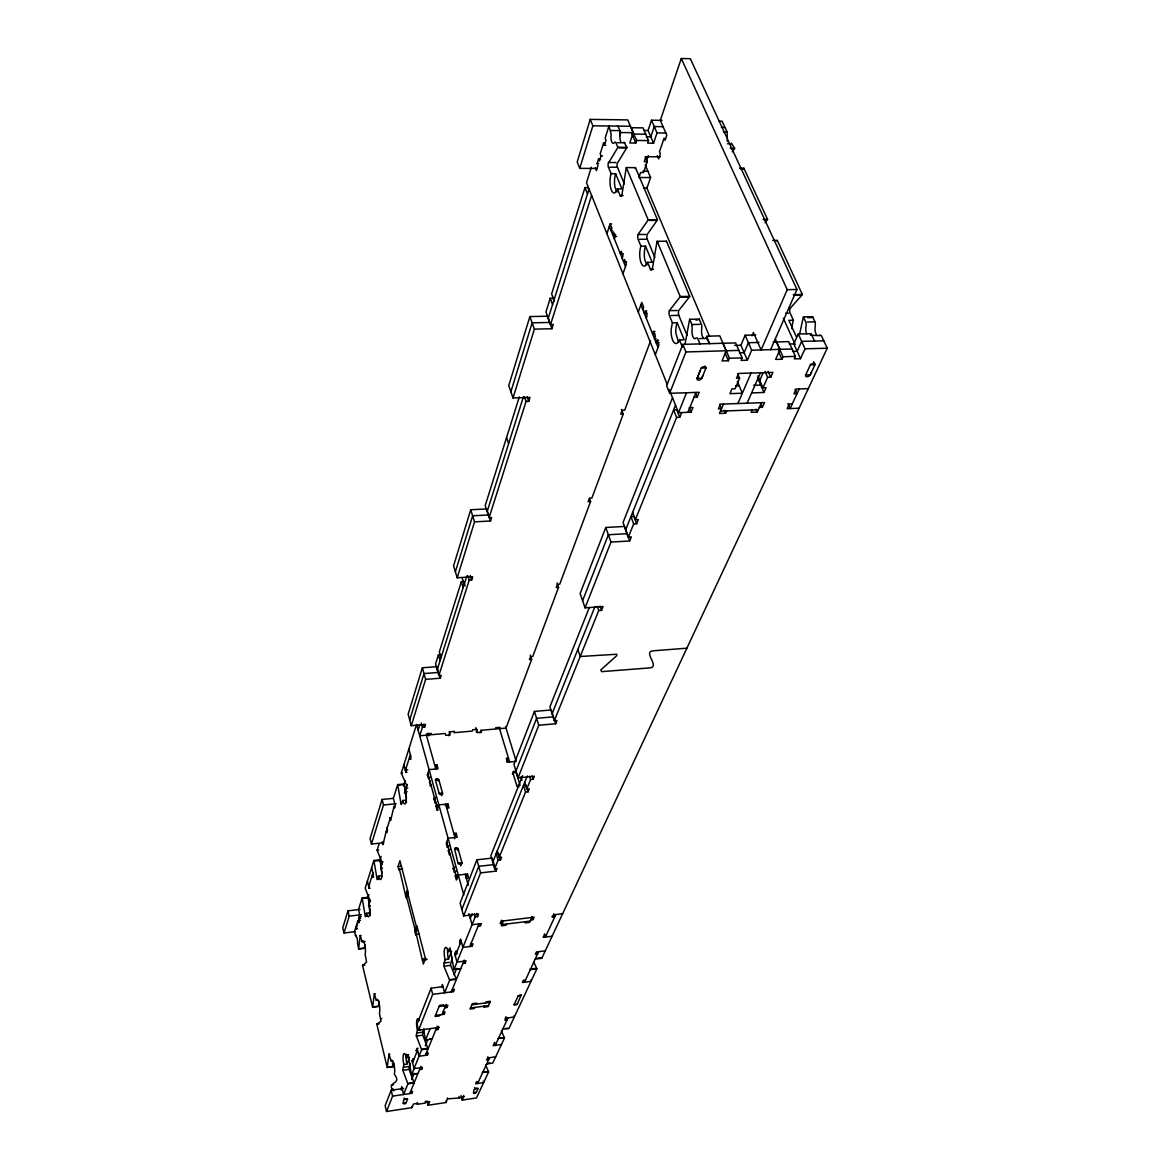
<?xml version="1.0" encoding="UTF-8"?>
<svg xmlns="http://www.w3.org/2000/svg" width="1170" height="1170" viewBox="0 0 1170 1170"><rect width="100%" height="100%" fill="white"/><g stroke="black" fill="none" stroke-linecap="round" stroke-linejoin="round"><path stroke-width="1.5" d="M379.241 1001.271L378.597 1006.478L372.645 1007.268L362.568 965.499L366.59 962.149L365.128 954.208A7.181 1.726 83.6 0 0 364.762 944.468A7.181 1.726 83.6 0 0 362.1 941.762L360.214 935.459L358.62 948.987L357.523 943.035A4.051 0.965 83.7 0 0 357.142 938.398A4.051 0.965 83.7 0 0 355.929 936.424L354.422 931.759L355.899 927.079L356.879 926.962M364.236 947.407L364.47 948.344L364.894 944.746M378.861 1023.808L376.798 1024.159L380.952 1021.351L379.446 1013.191A7.342 1.784 83.2 0 0 379.095 1003.333A7.342 1.784 83.2 0 0 376.33 1000.306L374.356 993.74L372.645 1007.268M393.778 1090.864A4.285 1.038 82.6 0 0 393.091 1090.352C385.954 1081.797 402.802 1084.575 394.29 1074.265A7.503 1.843 82.7 0 0 393.939 1064.291A7.503 1.843 82.7 0 0 391.043 1060.927L389.01 1054.082L387.211 1067.449L376.798 1024.159M387.182 1067.523L393.222 1066.66L393.705 1063.106M364.528 948.08L359.658 948.577M393.296 1066.411L388.279 1067.04M687.112 335.395L678.819 315.373A3.466 1.389 89.8 0 1 678.775 310.474L689.481 296.873A3.437 1.375 -89.9 0 0 689.715 296.376L666.476 241.21L657.13 241.283A3.466 1.345 -89.5 0 0 656.911 242.117L652.29 269.129A3.437 1.316 -89.8 0 1 650.432 269.305L647.551 262.329L652.173 262.27L645.518 246.124L640.911 246.168L638.103 239.309A3.408 1.287 -89.6 0 1 638.03 234.497L647.858 220.428A3.451 1.316 -89.3 0 0 648.151 219.784L626.345 167.573L635.471 167.632L657.438 219.755A3.437 1.316 -89.2 0 1 657.13 220.399L647.215 234.439A3.393 1.302 -89.5 0 0 647.273 239.236L654.864 257.546M685.093 343.921L689.481 320.141A3.539 1.433 89.8 0 1 689.73 319.308L699.294 319.103L701.751 325.158L701.795 328.346A7.108 2.925 89.7 0 0 703.141 337.647M407.57 1098.996C400.389 1096.626 403.65 1111.354 407.57 1098.996L404.484 1099.464L404.133 1098.001M799.695 333.742L803.176 317.743A3.481 1.579 -89.5 0 1 803.454 316.924L812.638 316.734L815.285 322.671L815.314 325.786A6.976 3.218 -89.5 0 0 816.689 334.912M605.914 145.329L604.422 145.314L606.045 140.195L605.153 138.06L608.97 125.994L611.149 134.257A6.757 2.442 -88.7 0 0 611.734 141.775A6.757 2.442 -88.7 0 0 614.542 142.374L615.639 142.17L617.848 147.259A3.451 1.258 -88.8 0 1 617.57 147.917L608.151 163.566A3.349 1.214 -89.1 0 0 608.458 167.178M406.385 798.291L404.103 783.988L397.683 784.602L401.149 804.477L402.729 800.514A7.854 2.106 84.5 0 0 405.858 802.752A7.854 2.106 84.5 0 0 405.493 791.9L406.677 785.421L401.295 773.107L416.564 724.42L463.832 895.065M478.091 1088.48C471.027 1086.199 473.484 1100.794 478.091 1088.48L475.093 1088.919L474.713 1087.486M514.069 1004.752L517.169 1004.46L521.206 994.895L518.281 995.685L514.069 1004.752L517.272 1004.313M410.143 1063.369L408.915 1069.044L414.122 1082.937L407.891 1083.859L403.591 1094.491L401.69 1086.711L401.31 1090.031M423.906 1028.84L422.589 1034.777L428.044 1048.832L421.639 1049.739L411.474 1074.952L417.631 1073.431M445.083 959.619L448.446 959.195L451.62 951.151L448.242 951.576A8.307 2.296 83.2 0 0 444.746 948.417A8.307 2.296 83.2 0 0 445.083 959.619L443.737 965.835L449.69 980.182L444.6 992.789L442.435 984.57L441.558 986.793M360.024 909.441L347.958 910.86L342.781 927.781L344.024 933.002L355.402 931.642M392.857 798.393L382.063 799.461L370.071 838.597L371.446 844.038L383.745 842.736M436.936 666.651L422.355 667.792L408.14 714.27L411.27 725.678L425.5 724.435L424.637 727.126L422.399 727.316L419.708 735.769L445.2 733.488L445.741 735.374L450.157 734.979L449.207 731.689M457.192 577.761L474.552 521.849L490.508 520.986L486.632 508.935L470.735 509.754L453.565 565.841L457.192 577.761L472.68 576.781L471.642 580.013L469.214 580.174L438.867 675.529L441.178 675.339L440.271 678.205L425.646 679.375L411.27 725.678M529.878 316.573L534.397 329.121L551.947 328.741L547.355 316.222L529.878 316.573L508.76 385.573L513.016 397.975L529.995 397.42L528.723 401.383L526.061 401.471L489.089 517.652L491.619 517.52L490.508 520.986M662.088 120.364L651.5 120.218L657.028 132.941L653.547 143.193L647.624 143.135L648.487 140.59L643.017 127.866L631.171 127.72L636.612 140.458L635.763 143.032L629.796 142.974L633.189 132.663L627.749 119.896L590.236 119.384L577.205 161.987L579.75 168.363L597.007 168.451M344.024 933.002L349.23 916.125L347.958 910.86M371.446 844.038L383.497 804.989L382.063 799.461M409.705 719.959L424.008 673.569L438.589 672.414L440.271 678.205M455.379 571.794L472.651 515.794L488.563 514.946M510.88 391.76L532.131 322.832L549.637 322.467M579.75 168.363L592.868 125.79L590.236 119.384M513.016 397.975L534.397 329.121M672.414 322.832L671.17 329.077A12.197 4.855 89.6 0 0 673.759 342.137A12.197 4.855 89.6 0 0 679.448 339.929L684.172 339.812L677.123 322.73L672.414 322.832L669.43 315.564A3.481 1.375 89.8 0 1 669.386 310.65L679.989 297.034A3.437 1.375 -90 0 0 680.223 296.536L657.13 241.283M370.13 910.64L368.082 897.258L362.144 897.931L358.473 909.631L360.184 916.651L359.541 918.699L359.102 916.944L360.097 916.827M382.093 873.551L379.972 859.862L373.873 860.52L365.201 888.162L369.91 900.286L368.93 905.946A7.269 1.784 83.8 0 1 369.296 915.847A7.269 1.784 83.8 0 1 366.576 913.258L365.332 916.651L362.173 898.063M373.873 860.52L377.193 879.65L378.51 876.052A7.459 1.887 84 0 0 381.361 878.538A7.459 1.887 84 0 0 380.996 868.316L382.034 862.392L377.12 850.195L379.138 843.731M397.683 784.602L393.383 798.335L395.314 805.691L394.553 808.09L394.071 806.247L390.604 820.565L389.844 817.64M440.724 654.615L438.414 654.79L435.532 663.96L438.867 675.529M463.759 581.519L461.346 581.665L439.335 651.88L441.017 657.672M519.319 396.893L485.214 505.586L489.089 517.652M554.185 301.348L553.03 298.218L550.251 298.262L545.951 311.98L550.543 324.514L553.308 324.456L551.947 328.741M589.168 190.754L587.896 187.58L584.971 187.58L551.626 293.889L553.951 300.149M591.362 167.237L586.506 182.695L667.236 384.506M357.303 928.702L356.323 928.819L356.543 925.06L357.874 920.848L359.833 920.615M359.278 922.472L358.298 922.589L359.102 916.944M368.711 886.538L372.981 873.039M386.685 829.647L390.502 817.552M405.361 770.518L410.392 754.606M418.143 730.08L419.737 725.005M437.2 669.737L466.845 575.918M487.159 511.612L523.414 396.82M548.247 318.24L589.051 189.043M595.267 167.749L596.422 170.586L598.002 165.57L597.139 163.449L598.601 158.842L600.078 158.842M605.036 143.193L603.544 143.179L600.195 153.782L601.058 155.917L599.464 160.963L598.601 158.842M370.159 888.206L369.15 888.322L369.384 884.403M373.742 876.9L372.733 877.017L373.42 874.838L371.621 867.687M406.955 772.273L405.873 772.375L406.166 767.988M411.182 758.95L410.085 759.052L410.904 756.478L408.856 748.99M367.775 898.238L368.872 894.772M379.475 861.442L381.084 856.367M403.504 785.874L405.142 780.682M550.543 324.514L591.61 195.434M368.535 905.244L370.188 900.066M380.835 866.809L382.458 861.749M404.425 793.128L407.189 784.5M619.588 135.939L620.685 132.517L617.979 126.111M370.451 915.437A7.269 1.784 83.8 0 1 369.574 912.907L370.363 910.479M633.043 136.641L633.877 134.067L645.752 134.199M429.975 777.319L428.425 778.723L427.357 774.862L429.083 769.626L438.063 768.778L436.98 764.917L434.743 765.121M606.908 233.678L610.155 223.894L611.647 223.894M399.394 869.149L399.014 870.29L398.034 866.546L399.95 860.784L408.169 892.315L406.195 897.99L399.394 869.149L402.568 868.798M431.511 785.743L430.384 785.845L429.756 780.668M653.547 143.193L648.063 130.499L651.5 120.218M435.664 768.836L436.98 764.917M430.384 785.845L430.823 784.558M614.367 238.87L615.201 236.413L613.416 231.982L612.597 234.439L615.581 234.424M448.724 735.74L450.055 731.776L454.472 731.382L454.018 732.712L472.3 731.074L472.768 729.758L477.141 729.363L476.205 731.996M646.63 160.656L648.326 155.683M770.562 349.728L796.96 289.502L690.344 58.719L681.291 58.5L660.304 120.349L666.812 135.164L665.043 140.298L664.121 138.177L659.456 151.749L660.377 153.87L658.637 158.915L657.218 155.625M645.167 156.985L647.2 161.752L643.529 172.56L640.619 172.546L638.937 177.504L650.578 177.547L646.922 188.165L643.544 188.165M438.443 781.297L438.896 779.995A1.77 1.433 18.5 0 0 436.805 778.694A1.77 1.433 18.5 0 0 435.518 780.317L439.145 793.377A1.77 1.448 18.8 0 0 441.251 794.679A1.77 1.448 18.8 0 0 442.538 793.041L438.896 779.995L435.518 780.317M436.205 802.708L435.079 802.825L433.982 798.891L434.436 797.589L436.117 797.428M435.079 802.825L435.518 801.523M622.162 258.248L623.01 255.791L621.197 251.301L620.349 253.744L623.361 253.714M438.194 809.932L437.068 810.049L435.986 806.101L437.551 804.697M441.631 795.629L442.538 793.041L439.145 793.377M437.068 810.049L438.852 804.887L447.92 803.98L449.017 807.944L446.764 808.163M622.966 273.824L626.345 264.084L624.517 259.564L623.668 262.007L626.681 261.963M445.2 805.501L445.653 804.214L454.954 837.515L454.486 838.788M446.545 807.841L447.92 803.98M805.677 374.985L805.56 375.307A2.603 1.565 -25.7 0 0 807.124 376.711A2.603 1.565 -25.7 0 0 810.064 375.16L815.095 364.426L814.305 363.051L810.664 364.279L805.677 374.985L810.254 374.839L811.468 372.236M480.095 732.932L481.031 730.299L506.01 728.076L531.648 659.383L530.288 655.098M638.264 312.083L641.774 302.401L643.661 307.081L642.769 309.509M448.505 847.255L447.364 847.372L448.973 845.983M416.257 934.128L415.862 935.24L414.853 931.349L416.871 925.748L425.412 958.552L423.335 964.051L416.257 934.128L419.489 933.733M772.8 240.435L777.289 240.406L802.342 294.474A3.364 1.521 -89.1 0 1 802.079 294.957L790.145 308.324A3.408 1.521 -89.4 0 0 790.145 313.136L793.377 320.229L791.914 326.371A11.949 5.397 -89.7 0 0 791.812 328.697M449.88 853.544L449.426 854.817L448.3 850.751L449.909 849.361M646.761 310.957L645.226 310.986L644.348 313.414L647.405 313.341M454.706 837.062L456.11 833.245L453.828 833.479M646.235 318.108L647.127 315.681L645.226 310.986M499.517 728.647L499.999 727.33L495.656 727.725M362.568 965.499L364.528 965.25M457.689 850.268L458.157 848.996A1.799 1.492 20.2 0 0 456.007 847.665A1.799 1.492 20.2 0 0 454.721 849.376L458.157 863.943M455.934 871.138L454.311 872.513L453.17 868.418L454.794 867.029M655.024 331.432L653.474 331.476L652.582 333.889L654.878 333.83M557.081 582.967L558.558 587.34L532.73 656.516L530.478 656.677L529.41 659.558L531.648 659.383M589.534 498.537L590.601 501.52L559.728 584.196L557.388 584.342L556.218 587.486L558.558 587.34M621.533 409.485L623.259 414.034L591.888 498.04L589.446 498.171L588.144 501.652L590.601 501.52M650.564 340.894L624.692 410.187L622.133 410.29L620.7 414.122L623.259 414.034M466.362 878.407L468.673 878.144L467.517 874.005L458.289 875.058L456.388 880.059L455.247 875.935L456.87 874.56M658.549 340.192L657.014 340.236L656.092 342.649L659.178 342.576M460.688 865.961L461.96 862.612L458.157 848.996L454.721 849.376M655.302 354.656L658.944 345.033L657.014 340.236M506.976 762.08L508.467 758.175L506.274 758.379L507.429 762.196L516.175 761.363L505.586 726.672M466.07 877.763L467.517 874.005M492.204 858.093L476.877 859.804L460.088 903.079L463.627 915.905L478.574 914.121L477.565 916.607L475.21 916.885L453.945 969.608L460.746 968.745L456.081 968.672M518.047 777.86L538.785 725.254L555.648 723.747L551.231 709.971L534.427 711.433L513.922 764.288L518.047 777.86L534.383 776.266L533.154 779.293L530.58 779.556L526.749 789.077L529.293 788.829L528.094 791.812L525.535 792.075L499.151 857.508L501.594 857.23L500.497 859.95L498.054 860.213L494.632 868.74L497.06 868.462L495.978 871.123L480.592 872.864L463.627 915.905M585.073 607.844L610.989 542.076L629.65 540.979L624.341 526.456L605.753 527.495L580.144 593.512L585.073 607.844L603.091 606.587L601.555 610.36L598.733 610.564L554.317 720.705L556.978 720.471L555.648 723.747M512.401 774.13L512.899 772.829A1.74 1.404 21.4 0 1 514.113 771.235A1.74 1.404 21.4 0 1 516.189 772.507L520.094 785.362L516.789 785.684L512.899 772.829L516.189 772.507M403.796 1088.407L391.175 1090.264L385.135 1105.694L386.524 1111.5L411.957 1107.668L413.478 1104.012L417.544 1103.412L417.295 1102.447M443.211 986.588L431.086 988.182L417.017 1024.159L418.553 1030.229L438.823 1027.435L438.56 1026.426M461.858 909.485L478.735 866.327L494.091 864.601M515.985 771.059L536.606 718.322L553.439 716.844M582.601 600.663L608.371 534.763L626.988 533.696M755.732 335L745.129 335.249L751.652 350.225L747.381 360.214L741.063 360.389L742.116 357.903L735.667 342.927L682.812 344.375L666.622 385.764L669.635 393.31L699.177 392.316L697.203 397.127L694.059 397.244M409.617 1057.3L406.502 1057.738A7.678 1.93 82.7 0 0 403.489 1054.331A7.678 1.93 82.7 0 0 403.84 1064.524L402.714 1069.936L407.891 1083.859M406.502 1057.738L407.95 1054.594L411.474 1074.952M419.445 1020.43A7.883 2.047 82.8 0 0 416.827 1020.313A7.883 2.047 82.8 0 0 417.412 1029.995L416.228 1035.669L421.639 1049.739M448.242 951.576L449.953 947.802L453.945 969.608M386.524 1111.5L392.579 1096.129L391.175 1090.264M418.553 1030.229L432.695 994.368L431.086 988.182M669.635 393.31L685.942 351.965L682.812 344.375M403.84 1064.524L406.941 1064.071L409.032 1058.806M522.624 775.622L490.859 855.679L494.632 868.74M589.051 608.195L549.885 706.914L554.317 720.705M672.531 397.741L623.04 522.493L628.378 537.045L631.317 536.869L629.65 540.979M611.135 173.672L615.625 173.701L621.928 188.97L617.409 188.97L615.259 192.582A11.7 4.27 -89.2 0 1 610.594 187.536A11.7 4.27 -89.2 0 1 611.135 173.672L608.458 167.178M452.41 957.206L450.435 964.972L456.432 979.305L449.69 980.182M419.547 1069.658L421.639 1069.351L422.443 1067.406L414.034 1068.619L412.059 1060.707L413.902 1058.601M417.763 1052.152L416.71 1052.298L416.213 1050.324L418.07 1048.174M462.867 963.539L465.134 963.246L466.084 960.921L456.987 962.091L454.735 953.74L455.671 951.4L456.812 951.254M461.389 943.327L460.234 943.473L459.664 941.367L460.614 938.983L462.91 947.407L472.11 946.252L473.075 943.868L470.779 944.161M412.557 1062.682L417.5 1050.309M455.291 955.817L461.185 941.089M470.281 918.348L472.168 913.638M492.745 862.202L527.231 775.959M552.094 713.788L594.886 606.806M625.701 529.747L675.514 405.2M431.759 1038.784L425.441 1040.305L430.15 1028.635M628.378 537.045L633.672 523.911L630.966 516.599L633.921 516.438L636.626 523.736L633.672 523.911M636.626 523.736L638.323 519.553L635.354 519.714L676.611 417.412L673.627 409.924L676.743 409.807L679.726 417.295L676.611 417.412M689.832 407.599L692.962 407.482L691.017 412.22L678.512 412.688L686.556 392.74M679.726 417.295L681.642 412.571M411.664 1079.544L414.224 1073.226M425.31 1045.848L427.81 1039.647M454.062 974.829L456.651 968.453M700.318 370.363L696.969 378.7A2.632 1.653 -23.8 0 0 698.695 380.133A2.632 1.653 -23.8 0 0 701.649 378.553L706.153 367.629L705.217 366.225L701.517 367.468L697.071 378.363L701.824 378.217L702.907 375.585M439.861 1014.843L439.423 1015.911L435.05 1016.496L439.525 1005.396L443.942 1004.796L443.488 1005.893M409.778 1093.57L420.337 1067.698M425.368 1055.369L436.659 1027.728M442.041 1014.551L445.697 1005.586M451.284 991.911L463.817 961.213M469.813 946.53L479.056 923.876M687.901 412.337L696.033 392.418M392.579 1096.129L411.84 1093.277L412.6 1091.405L410.538 1091.698M417.003 1048.32L419.006 1056.276L427.489 1055.062L428.308 1053.073L426.187 1053.366M435.81 1029.819L437.96 1029.527L438.823 1027.435M435.474 1015.443L444.234 1014.244L445.097 1012.108L442.918 1012.401M444.819 1007.75L447.013 1007.458L447.905 1005.293L439.086 1006.478M432.695 994.368L453.507 991.619L454.413 989.396L452.19 989.688M417.544 1103.412L417.149 1104.319L425.251 1103.105L425.412 1101.219M706.168 337.413L709.649 343.702L706.475 336.185L719.784 335.863L726.19 350.898L722.022 360.93L728.384 360.74L729.422 358.254L723.031 343.249M747.381 360.214L740.917 345.267L745.129 335.249M752.032 335.892L753.451 332.558L761.1 349.976L787.234 289.663L681.291 58.5M503.451 920.907L501.36 925.806L505.966 925.236L506.493 924.022M723.513 404.045L719.477 413.478L725.634 413.259L726.643 410.904M447.584 1097.899L446.223 1102.506L428.132 1105.226L429.697 1101.584L425.646 1102.184M737.685 373.756L739.601 378.246L735.111 388.733L731.996 388.835L729.934 393.647L742.35 393.222L737.305 381.347M647.551 262.329L645.255 265.824A11.949 4.548 -89.7 0 1 640.312 260.267A11.949 4.548 -89.7 0 1 640.926 246.153M474.801 1007.414L474.333 1008.481L470.004 1009.067L472.3 1003.699L476.658 1003.114L476.19 1004.196M737.89 403.533L751.081 373.069M747.118 403.197L760.442 372.791M484.19 1006.141L483.707 1007.209L488.036 1006.624L490.405 1001.257L486.062 1001.842L485.594 1002.924M759.783 380.396L763.059 372.923M525.637 921.682L525.096 922.896L529.674 922.34L531.867 917.456M752.193 409.953L751.155 412.293L757.253 412.074L761.465 402.685M779.659 349.318L778.562 351.79L781.867 359.234L775.622 359.409L780.039 349.464L775.374 339.037M751.623 392.901L763.952 392.491L766.072 387.709L762.986 387.811L767.622 377.354L765.034 371.416M767.622 377.354L770.723 377.266L772.887 372.411L738.562 373.449L736.471 378.334L739.601 378.246M781.867 359.234L782.979 356.762L776.354 341.903M530.756 919.898L533.037 919.62L534.134 917.178L501.126 921.199L500.087 923.642L502.398 923.364L501.491 920.19M759.345 407.394L762.387 407.277L764.493 402.582L720.384 404.162L718.38 408.886L721.48 408.783L719.623 404.323M773.165 342.093L788.755 341.596L795.424 356.411L794.313 358.883L800.499 358.707L793.816 343.907L798.276 333.991L811.146 333.684L814.539 341.055M447.832 1098.849L459.459 1097.957L463.861 1096.451L463.612 1095.486M485.711 1065.095L488.577 1072.013L476.453 1097.943L462.209 1100.092L463.861 1096.451M800.499 358.707L805.019 348.806L798.276 333.991M505.586 1017.183L504.913 1020.255L507.019 1019.962L506.186 1016.979M553.761 913.843L554.712 916.987L552.43 917.251L553.556 914.823L562.653 913.711M489.543 1057.724L477.594 1083.508L477.082 1081.592M507.985 1017.885L495.232 1045.424L494.369 1042.294M524.496 982.215L538.639 951.678M555.838 914.545L545.395 937.068L544.416 933.762M799.212 388.952L790.13 408.549L787.922 403.533M489.879 1062.945L486.574 1063.881L492.731 1063.135L504.489 1038.024L501.462 1031.033M502.486 1029.059L508.877 1028.635L536.869 968.818A2.34 0.746 82.7 0 0 536.679 968.277L533.549 961.681M535.173 959.151L541.783 958.303L827.219 348.221L821.398 335.644L819.57 334.986M623.932 142.082L626.93 147.347A3.451 1.272 -88.7 0 1 626.652 147.99L617.131 163.624A3.334 1.214 -89 0 0 617.438 167.237L624.341 183.909M732.245 151.793L734.321 148.941A3.378 1.404 -87.8 0 0 734.643 148.312L731.396 143.149M765.005 222.753L767.213 220.004A3.378 1.462 -88.4 0 0 767.549 219.375L743.871 168.217L739.469 168.202M362.642 965.323L364.645 965.045M810.342 335.205L819.863 335.673M402.933 1103.295L405.99 1102.842M473.309 1092.751L476.307 1092.312M392.403 1089.168L393.427 1089.021M400.944 1088.583L401.983 1088.422M478.457 1081.65L476.439 1081.943L475.576 1083.815L483.619 1082.616L483.239 1081.182M391.438 1085.131L393.588 1084.663M408.769 1083.171L413.961 1082.411M483.356 1072.246L488.416 1071.501M488.577 1072.013L482.332 1072.393M403.738 1067.259L408.9 1066.514M402.802 1070.301L407.964 1069.555M495.685 1056.832L487.48 1058.016L486.588 1059.961L488.636 1059.654L487.846 1056.744M411.357 1074.338L416.578 1073.577M496.153 1043.435L494.076 1043.728L493.155 1045.717L501.433 1044.532M391.043 1060.927L392.564 1060.707M412.059 1060.707L413.112 1060.561M422.546 1049.051L427.884 1048.305M499.107 1038.243L504.314 1037.512M416.213 1050.324L417.266 1050.163M388.849 1054.287L389.859 1054.155M504.489 1038.024L498.069 1038.39M407.657 1054.813L408.696 1054.667M416.315 1036.05L421.609 1035.304M423.847 1030.156L425.324 1039.691L426.392 1039.53M429.624 1039.092L430.692 1038.931M505.601 1028.459L507.692 1028.167M417.412 1029.995L420.6 1029.556M505.864 1018.178L514.317 1017.008L513.981 1015.823M417.266 1032.905L422.575 1032.174M380.806 1018.748L381.8 1018.602M470.472 1007.999L488.519 1005.556M376.755 1024.276L378.744 1023.999M518.193 995.831L521.41 995.407M471.861 1004.781L489.937 1002.339M525.52 980.007L523.341 980.299L522.332 982.507L531.004 981.352L530.653 980.138M376.33 1000.306L377.822 1000.116M373.713 1006.785L378.671 1006.127M449.514 979.641L455.13 978.91M535.582 968.424L530.112 969.126A2.34 0.731 82.7 0 1 530.303 969.667L536.869 968.818M374.21 993.973L375.204 993.842M537.235 958.245L541.637 957.674A2.369 0.76 82.7 0 0 541.783 958.303M443.737 963.042L449.324 962.325M545.278 950.83L536.43 951.956L535.363 954.267L537.571 953.974M444.951 966.084L450.523 965.367M552.108 936.234L543.158 937.345L544.255 934.976L546.492 934.698M454.735 953.74L457.572 953.374M422.721 959.005L425.968 958.581M422.297 960.102L427.167 959.488M459.664 941.367L460.819 941.221M478.062 926.333L480.387 926.055L481.397 923.598L472.051 924.724L468.965 913.58M362.1 941.762L365.055 941.411M501.901 924.578L530.229 921.112M358.605 949.06L364.47 948.344M355.314 935.444L356.294 935.313M360.067 935.707L361.047 935.591M358.517 918.801L360.521 918.582M358.941 920.556L359.921 920.439M356.543 925.06L357.523 924.943M366.576 913.258L369.574 912.907M349.23 916.125L361.311 914.706M365.815 915.51L366.81 915.393M360.184 916.651L361.164 916.534M365.581 916.373L366.576 916.256M362.247 898.487L367.204 897.917M368.93 905.946L370.437 905.77M378.51 876.052L381.581 875.716A7.459 1.901 84 0 0 381.859 876.696M453.17 868.418L454.326 868.286M377.676 878.524L378.685 878.407M377.457 879.343L378.48 879.226M455.247 875.935L456.402 875.818M380.996 868.316L382.531 868.155M398.034 866.546L401.208 866.195M373.303 875.116L372.294 875.219L372.733 877.017M448.3 850.751L449.441 850.619M373.99 861.091L379.08 860.535M381.961 862.041L382.985 861.939M377.12 850.195L378.656 850.034M433.982 798.891L435.108 798.774M383.497 804.989L396.103 803.717M400.681 803.527L401.749 803.41M435.986 806.101L437.112 805.984M405.493 791.9L407.116 791.739M402.729 800.514L405.961 800.192A7.854 2.121 84.5 0 0 406.604 802.079M398.882 785.085L404.22 784.558M429.317 781.969L430.443 781.852M406.692 788.17L407.774 788.068M401.295 773.107L402.378 773.004M427.357 774.862L428.469 774.745M406.663 769.86L407.745 769.758M410.67 757.078L409.573 757.165L410.085 759.052M431.247 733.444L426.801 733.839L426.377 735.169L435.825 768.997M686.878 648.18L652.992 650.827C642.652 651.909 660.275 666.783 649.993 667.88L601.555 671.653L600.795 669.913L616.765 655.639L616.765 654.249L580.203 656.502L577.834 649.452M792.295 403.884L789.267 404.001L787.118 408.666L799.154 408.213M720.501 411.138L758.321 409.734M808.309 388.645L796.156 389.054L793.977 393.793L797.004 393.69L795.044 389.274M735.652 385.91L739.191 385.793M753.714 385.31L760.734 385.076M701.24 368.082L706.022 367.936M810.357 364.864L814.963 364.733L813.618 361.779M729.422 358.254L742.116 357.903M782.979 356.762L795.424 356.411M685.942 351.965L738.884 350.4M751.652 350.225L792.075 348.982M805.019 348.806L827.219 348.221M739.411 352.843L744.135 352.711L748.39 342.722L759.008 342.444M792.514 351.409L797.15 351.292L801.64 341.377L823.797 340.821M734.628 345.428L740.917 345.267M789.194 344.024L793.816 343.907M656.034 338.627L654.498 338.656L655.405 336.243L653.474 331.476M699.411 338.598L707.426 338.408M793.377 320.229L788.858 320.331L796.448 337.077M689.73 319.308L691.909 324.529L699.894 324.353M807.344 322.013L815.007 321.852M670.995 315.534L678.819 315.373M785.626 313.224L788.639 313.165M695.857 319.995L697.452 319.966M807.783 317.655L812.375 317.553A3.466 1.594 -89.4 0 1 812.638 316.734M669.386 310.65L677.211 310.503M788.639 308.353L790.145 308.324M680.223 296.536L689.715 296.376M793.202 294.635L802.342 294.474M681.481 297.136L689.393 297.005M794.371 295.22L800.456 295.118M787.234 289.663L796.96 289.502M650.418 269.305L653.518 269.275M615.201 236.413L616.692 236.413M639.624 239.294L647.273 239.236M656.911 242.117L658.461 242.102M612.597 230.753L611.106 230.753L611.925 228.296L610.155 223.894M638.03 234.497L645.694 234.453M648.151 219.784L657.438 219.755M763.089 219.39L767.549 219.375M649.409 220.428L657.13 220.399M764.244 220.004L765.721 220.004M617.409 188.97L620.129 195.565L623.142 195.565M609.965 167.193L617.438 167.237M740.698 169.021L743.623 169.036A3.334 1.404 -88 0 1 743.871 168.217M642.9 171.171L647.887 171.2M647.2 161.752L644.275 161.723L645.972 156.707L660.275 156.809M608.385 162.484L615.873 162.528M597.139 163.449L598.616 163.449M619.091 147.932L626.652 147.99M731.411 148.926L732.873 148.926M601.058 155.917L602.55 155.932M636.612 140.458L648.487 140.59M617.453 142.711L625.014 142.784M727.477 143.778L731.118 143.808M617.848 147.259L626.93 147.347M730.27 148.268L734.643 148.312M643.632 130.44L648.063 130.499M610.857 130.513L618.374 130.601M723.411 131.844L727.038 131.888L727.33 135.559A6.625 2.72 -87.7 0 0 727.096 137.49M620.685 132.517L633.189 132.663M657.028 132.941L665.905 133.044M646.366 136.788L650.798 136.832L654.264 126.565L663.112 126.682M718.629 121.139L722.08 121.183L727.038 131.888M592.868 125.79L630.454 126.272M721.363 127.413L724.99 127.457M616.985 192.055L615.04 187.346A11.685 4.285 -89.1 0 1 615.625 173.701M646.893 264.99L644.86 260.003A11.919 4.563 -89.7 0 1 645.518 246.139M678.541 342.108L675.865 333.245A12.197 4.87 89.6 0 1 677.123 322.73M803.454 316.924L806.086 322.876L806.115 326.006A6.991 3.188 -89.6 0 0 806.715 333.903M783.33 318.225L795.176 344.419M768.12 371.329L770.723 377.266M757.853 375.965L762.986 387.811M757.546 377.72L763.952 392.491M760.485 402.846L762.387 407.277M755.995 409.12L757.253 412.074M645.197 164.897L650.578 177.547M631.683 133.453L635.763 143.032M725.181 353.223L728.384 360.74M646.542 187.273L709.561 336.477M700.011 343.936L697.452 338.013L696.15 337.969A7.122 2.896 89.7 0 1 692.859 336.624A7.122 2.896 89.7 0 1 692.216 328.551L691.909 324.529M724.405 410.29L725.634 413.259M603.544 143.179L604.422 145.314M679.448 339.929L682.476 347.329M695.36 392.637L697.203 397.127M689.203 407.745L691.017 412.22M609.336 226.351L625.497 266.526M640.897 304.829L658.023 347.446M669.225 389.478L678.512 412.688M584.971 187.58L587.515 193.927M632.634 512.401L635.354 519.714M550.251 298.262L552.576 304.522M605.753 527.495L610.989 542.076M527.114 396.732L528.723 401.383M600.064 606.075L601.555 610.36M524.438 396.82L526.061 401.471M597.241 606.265L598.733 610.564M506.566 437.551L508.614 443.664M470.735 509.754L474.552 521.849M534.427 711.433L538.785 725.254M470.267 575.552L471.642 580.013M532.116 775.915L533.154 779.293M467.839 575.713L469.214 580.174M529.542 776.163L530.58 779.556M619.881 130.616L620.173 134.36A6.742 2.472 -88.7 0 0 620.758 141.862M464.212 582.996L465.119 585.951M528.094 791.812L526.032 785.07L523.487 785.333L525.535 792.075M462.355 578.477L464.154 584.4M524.686 782.335L526.749 789.077M461.346 581.665L463.159 587.589M520.928 776.953L521.981 780.419M499.473 728.5L509.623 761.992M552.123 916.212L552.43 917.251M481.031 730.299L481.587 732.171L477.228 732.566L475.78 727.652M532.116 916.476L533.037 919.62M500.497 859.95L498.596 853.383L496.153 853.661L498.054 860.213M497.25 850.941L499.151 857.508M438.414 654.79L440.096 660.582M437.346 668.099L438.18 670.98M492.687 859.731L495.978 871.123M422.355 667.792L425.646 679.375M476.877 859.804L480.592 872.864M427.942 733.078L428.732 735.915M456.11 833.245L457.236 837.267L448.095 838.246L446.253 843.336L447.364 847.372M423.832 724.274L424.637 727.126M476.673 913.404L477.565 916.607M465.207 874.268L468.292 885.295M421.2 723.045L422.399 727.316M474.318 913.697L475.21 916.885M427.781 773.56L437.522 808.762M446.721 842.064L456.87 878.816M471.232 943.093L472.11 946.252M464.285 960.117L465.134 963.246M455.671 951.4L456.227 953.477M403.855 764.931L405.873 772.375M453.229 990.595L453.507 991.619M446.209 1004.401L447.013 1007.458M443.43 1011.202L444.234 1014.244M461.009 1095.515L462.209 1100.092M459.079 1096.524L459.459 1097.957M386.773 827.395L387.519 830.305L386.787 832.63L386.319 830.802L382.97 844.681L382.224 841.786M437.097 1026.163L437.96 1029.527M445.858 1101.058L446.223 1102.506M426.743 1052.093L427.489 1055.062M420.893 1066.396L421.639 1069.351M427.05 1100.911L428.132 1105.226M412.849 1058.748L413.346 1060.722M367.38 881.215L369.15 888.322M411.591 1092.297L411.84 1093.277M411.679 1106.513L411.957 1107.668M357.874 920.848L358.298 922.589M392.389 1063.208L393.222 1066.66M355.899 927.079L356.323 928.819M406.941 1064.071A7.663 1.945 82.7 0 1 406.487 1054.199M448.446 959.195A8.292 2.311 83.2 0 1 447.774 949.221M518.88 786.971A1.755 1.404 21.7 0 1 516.789 785.684M777.041 241.225A3.393 1.492 -88.6 0 1 777.289 240.406M727.404 141.438A6.625 2.72 -87.7 0 1 727.111 139.552M666.3 241.824A3.466 1.36 -89.5 0 1 666.476 241.21M699.046 319.936A3.539 1.448 89.8 0 1 699.294 319.103M620.129 195.565A3.364 1.243 -89.2 0 0 621.87 195.244L626.14 168.407A3.408 1.258 -89 0 1 626.345 167.573M635.266 168.465A3.393 1.272 -88.9 0 1 635.471 167.632M407.101 890.911L405.931 894.319L415.92 932.826L417.134 929.477L407.101 890.911M461.96 862.612L458.508 862.992A1.813 1.506 20.6 0 0 460.658 864.337A1.813 1.506 20.6 0 0 461.96 862.612"/></g></svg>
